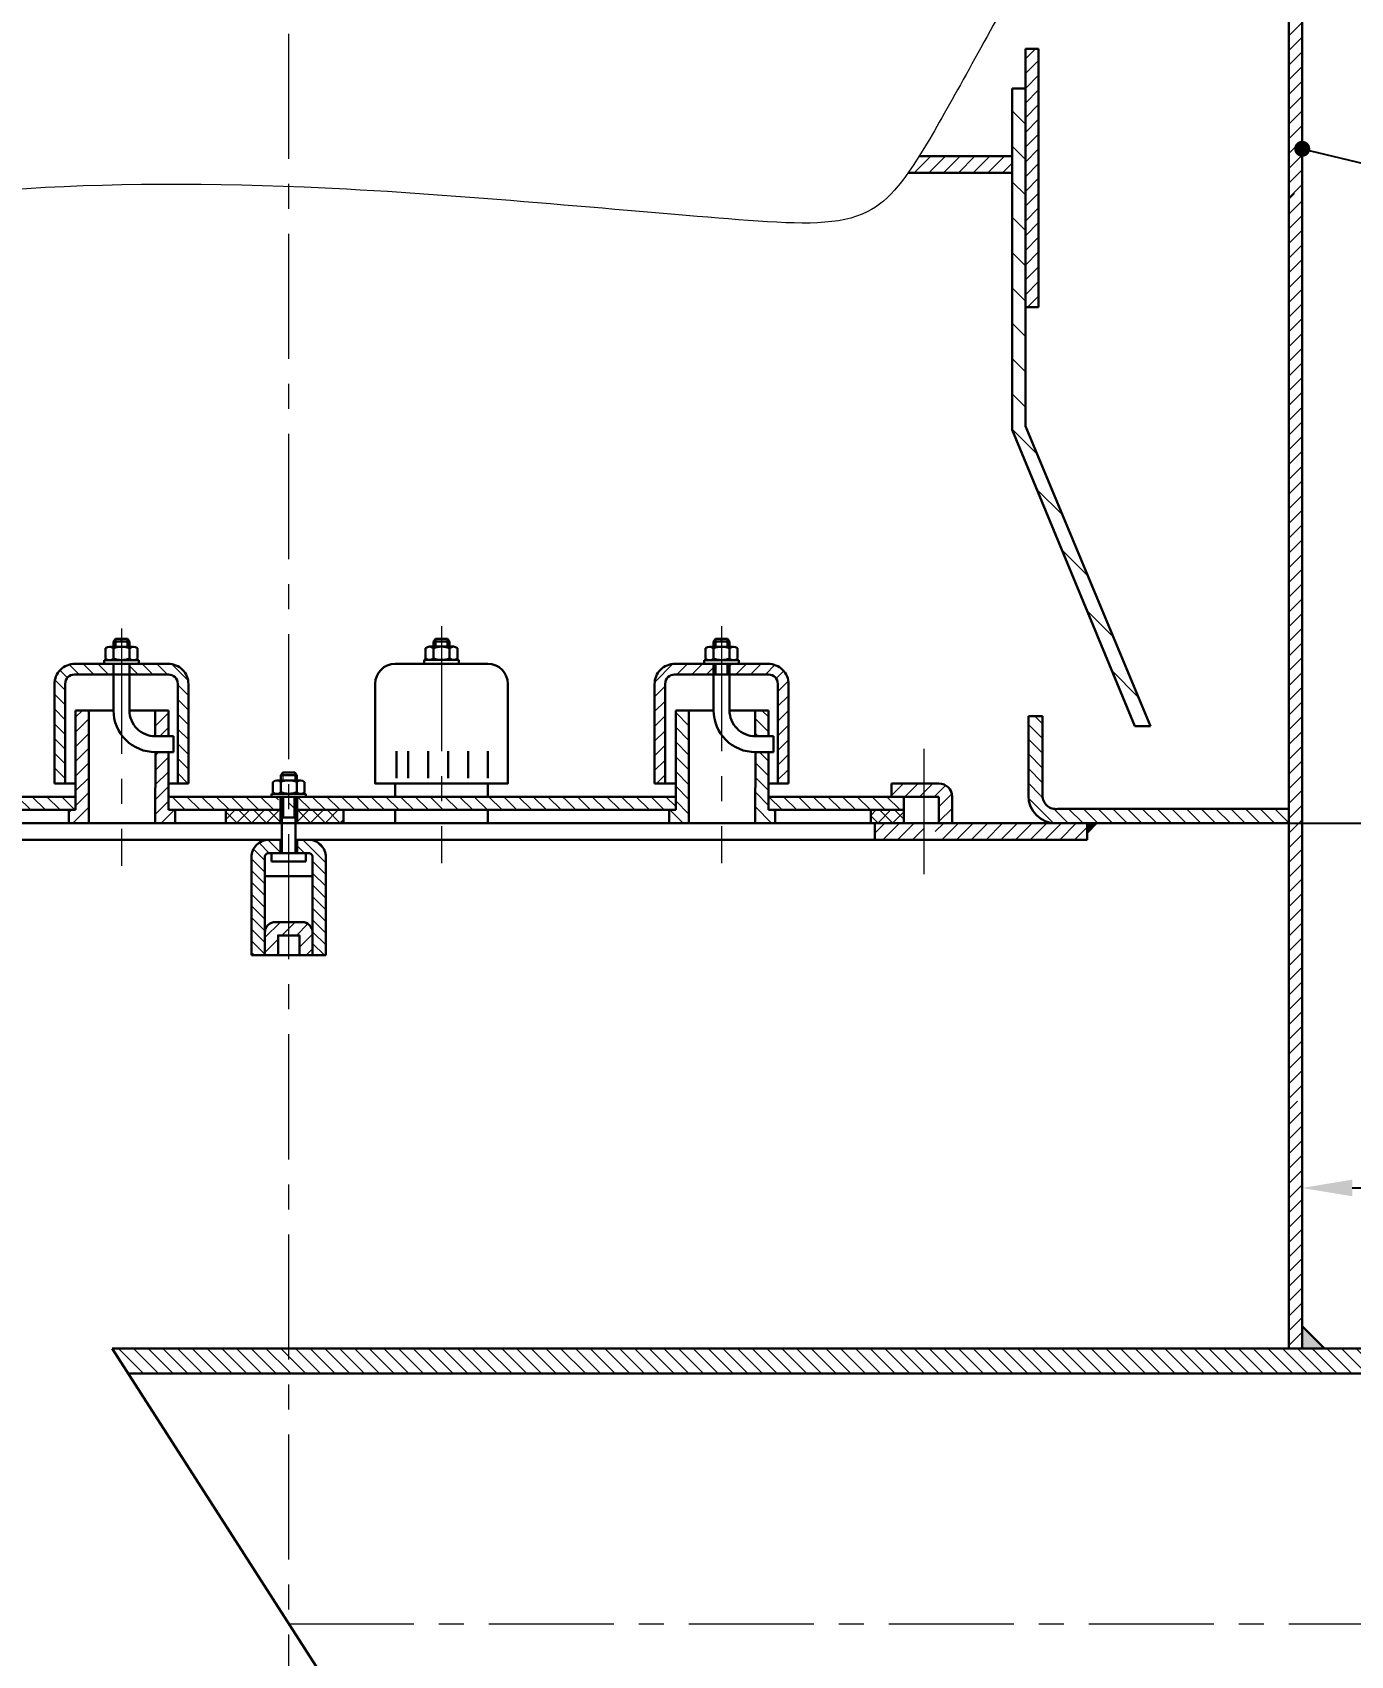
# Model space of a CAD drawing. Extents: x -45808 to 5458, y -9631 to 5897.
# Drawn here: x -44418 to -43759, y -7106 to -6295 of the extents above; entities that cross this region are included whole.
import ezdxf

# ---------------------------------------------------------------- set-up
doc = ezdxf.new("R2010")
doc.units = 0
doc.header["$LTSCALE"] = 50
doc.header["$MEASUREMENT"] = 0
doc.linetypes.add('CENTER', pattern=[2, 1.25, -0.25, 0.25, -0.25])
doc.layers.get('DEFPOINTS').update_dxf_attribs({"linetype": 'CONTINUOUS'})
for name, color, linetype, lineweight in [('Dam', 2, 'CONTINUOUS', 30), ('kthuoc', 3, 'CONTINUOUS', 13), ('Net manh', 3, 'CONTINUOUS', 13), ('Tam dut', 1, 'CENTER', 13)]:
    doc.layers.add(name, color=color, linetype=linetype, lineweight=lineweight)
doc.styles.add('chu2.5', font='txt.shx', dxfattribs={"oblique": 10, "height": 25})
doc.dimstyles.new('kichthuoc2.5', dxfattribs={"dimtxt": 25, "dimasz": 25, "dimexe": 4, "dimexo": 0, "dimgap": 5, "dimtad": 1, "dimtoh": 1, "dimdec": 0, "dimzin": 0, "dimdsep": 46, "dimtxsty": 'chu2.5', "dimcen": 5, "dimclrd": 256, "dimclre": 256, "dimclrt": 256, "dimadec": 0, "dimazin": 0, "dimtfac": 1, "dimtdec": 0, "dimtmove": 0, "dimatfit": 0, "dimfxl": 1, "dimtolj": 1, "dimtzin": 0, "dimarcsym": 0})
pattern_1 = [(45, (-48452.1905, -9041.5555), (-3.682848, 3.682848), [])]
pattern_2 = [(45, (-39927.7703, -9041.5555), (-3.682848, 3.682848), [])]
pattern_3 = [(135, (-17356.7833, -10400.3163), (-3.6828478, -3.6828478), [])]
pattern_4 = [(45, (-17245.7, -10400.3163), (-3.6828478, 3.6828478), [])]
pattern_5 = [(135, (-39927.7703, -13111.2334), (-3.6828478, -3.6828478), [])]
pattern_6 = [(45, (-393.232, 0), (-3.6828478, 3.6828478), [])]
pattern_7 = [(135, (-393.232, 0), (-3.6828478, -3.6828478), [])]

# ---------------------------------------------------------------- blocks, each defined once
blk = doc.blocks.new('*D6')
at = {"layer": 'DEFPOINTS', "color": 0}
for p in [(-43649.44, -6872.16), (-43782.93, -6891.78), (-43649.44, -6996.47)]:
    blk.add_point(p, dxfattribs=at)
at = {"layer": 'kthuoc', "lineweight": -2}
for p, q in [((-43782.93, -6891.78), (-43782.93, -6868.16)), ((-43649.44, -6996.47), (-43649.44, -6868.16)), ((-43757.93, -6872.16), (-43674.44, -6872.16))]:
    blk.add_line(p, q, dxfattribs=at)
at = {"layer": 'kthuoc'}
for points in [[(-43757.93, -6868), (-43757.93, -6876.33), (-43782.93, -6872.16)], [(-43674.44, -6868), (-43674.44, -6876.33), (-43649.44, -6872.16)]]:
    blk.add_solid(points, dxfattribs=at)
at = {"layer": 'kthuoc', "insert": (-43716.18, -6854.66), "char_height": 25, "attachment_point": 5, "style": 'chu2.5'}
blk.add_mtext('\\A1;120', dxfattribs=at)
blk = doc.blocks.new('*D52')
at = {"layer": 'DEFPOINTS', "color": 0}
for p in [(-43804.14, -6689.89), (-43487.91, -7089.89), (-43427.37, -7089.89)]:
    blk.add_point(p, dxfattribs=at)
at = {"layer": 'Net manh', "lineweight": -2}
for p, q in [((-43804.14, -6689.89), (-43423.37, -6689.89)), ((-43427.37, -6714.89), (-43427.37, -7064.89)), ((-43487.91, -7089.89), (-43423.37, -7089.89))]:
    blk.add_line(p, q, dxfattribs=at)
at = {"layer": 'Net manh'}
for points in [[(-43431.54, -6714.89), (-43423.21, -6714.89), (-43427.37, -6689.89)], [(-43431.54, -7064.89), (-43423.21, -7064.89), (-43427.37, -7089.89)]]:
    blk.add_solid(points, dxfattribs=at)
at = {"layer": 'Net manh', "insert": (-43444.87, -6889.89), "char_height": 25, "attachment_point": 5, "rotation": 90, "style": 'chu2.5'}
blk.add_mtext('\\A1;400', dxfattribs=at)

msp = doc.modelspace()

# ---------------------------------------------------------------- hatches: boundary and pattern name
at = {"layer": 'Dam'}
h = msp.add_hatch(dxfattribs=at)
h.set_pattern_fill('ANSI31', color=2, scale=0.00066335, style=0)
h.set_pattern_definition([(45, (-44365.28781267, -11054.13029434), (-5.86324030835e-05, 5.86324030835e-05), [])])
h.paths.add_polyline_path([(-43885.75, -6689.89), (-43890.49, -6689.89), (-43890.49, -6694.63)])
at = {"layer": 'Net manh'}
h = msp.add_hatch(dxfattribs=at)
h.set_pattern_fill('ANSI31', color=256, scale=41.666667, style=0)
h.set_pattern_definition(pattern_2)
edge = h.paths.add_edge_path()
edge.add_spline(control_points=[(-43782.93, -6243.73), (-43785.18, -6241.42), (-43787.4, -6239.17), (-43789.59, -6237)], knot_values=[0, 0, 0, 0, 9.812928, 9.812928, 9.812928, 9.812928], degree=3, periodic=0)
edge.add_line((-43789.59, -6237), (-43789.59, -6377.65))
edge.add_line((-43789.59, -6377.65), (-43782.93, -6377.65))
edge.add_line((-43782.93, -6377.65), (-43782.93, -6243.73))
h = msp.add_hatch(dxfattribs=at)
h.set_pattern_fill('ANSI31', color=256, scale=41.666667, style=0)
h.set_pattern_definition(pattern_1)
h.paths.add_polyline_path([(-43921.34, -6316.16), (-43921.34, -6302.89), (-43914.71, -6302.89), (-43914.71, -6322.79), (-43914.71, -6432.05), (-43921.34, -6432.05)])
h = msp.add_hatch(dxfattribs=at)
h.set_pattern_fill('ANSI31', color=256, scale=100, angle=90, style=0)
h.set_pattern_definition([(135, (-393.232, 0), (-8.8388348, -8.8388348), [])])
h.paths.add_polyline_path([(-43921.34, -6491.52), (-43921.34, -6322.79), (-43927.98, -6322.79), (-43927.98, -6493.28), (-43871.48, -6629.46), (-43863.79, -6629.46)])
h = msp.add_hatch(dxfattribs=at)
h.set_pattern_fill('ANSI31', color=256, scale=41.666667, style=0)
h.set_pattern_definition(pattern_6)
edge = h.paths.add_edge_path()
edge.add_line((-43927.98, -6356.55), (-43974.47, -6356.55))
edge.add_spline(control_points=[(-43974.47, -6356.55), (-43976.37, -6359.57), (-43978.18, -6362.33), (-43979.94, -6364.84)], knot_values=[445.441179, 445.441179, 445.441179, 445.441179, 469.782032, 469.782032, 469.782032, 469.782032], degree=3, periodic=0)
edge.add_line((-43979.94, -6364.84), (-43927.98, -6364.84))
edge.add_line((-43927.98, -6364.84), (-43927.98, -6356.55))
h = msp.add_hatch(dxfattribs=at)
h.set_pattern_fill('ANSI31', color=256, scale=41.666667, style=0)
h.set_pattern_definition([(45, (-17321.789, -7848.3844), (-3.6828478, 3.6828478), [])])
edge = h.paths.add_edge_path()
edge.add_spline(control_points=[(-43782.93, -6379.2), (-43785.18, -6376.89), (-43787.4, -6374.64), (-43789.59, -6372.47)], knot_values=[0, 0, 0, 0, 9.812928, 9.812928, 9.812928, 9.812928], degree=3, periodic=0)
edge.add_line((-43789.59, -6372.47), (-43789.59, -6774.96))
edge.add_line((-43789.59, -6774.96), (-43789.59, -6774.96))
edge.add_line((-43789.59, -6774.96), (-43789.59, -6779.12))
edge.add_line((-43789.59, -6779.12), (-43789.59, -6779.12))
edge.add_line((-43789.59, -6779.12), (-43789.59, -6828))
edge.add_line((-43789.59, -6828), (-43782.93, -6828))
edge.add_line((-43782.93, -6828), (-43782.93, -6379.2))
h = msp.add_hatch(dxfattribs=at)
h.set_pattern_fill('ANSI31', color=256, scale=41.666667, angle=90, style=0)
h.set_pattern_definition([(135, (-17245.7, -10400.3163), (-3.6828478, -3.6828478), [])])
h.paths.add_polyline_path([(-44401.36, -6620.23, -0.414214), (-44396.72, -6615.59), (-44383.45, -6615.59), (-44377.2, -6615.59), (-44377.2, -6610.28), (-44383.45, -6610.28), (-44396.72, -6610.28, 0.414214), (-44406.67, -6620.23), (-44406.67, -6669.98), (-44401.61, -6669.98)])
h.paths.add_polyline_path([(-44339.77, -6620.23, 0.414214), (-44349.72, -6610.28), (-44362.98, -6610.28), (-44369.24, -6610.28), (-44369.24, -6615.59), (-44362.98, -6615.59), (-44349.72, -6615.59, -0.414214), (-44345.07, -6620.23), (-44345.07, -6669.98), (-44339.77, -6669.98)])
h = msp.add_hatch(dxfattribs=at)
h.set_pattern_fill('ANSI31', color=256, scale=41.666667, style=0)
h.set_pattern_definition([(45, (-17356.7833, -10400.3163), (-3.6828478, 3.6828478), [])])
h.paths.add_polyline_path([(-44101.36, -6620.23, -0.414214), (-44096.72, -6615.59), (-44083.45, -6615.59), (-44077.2, -6615.59), (-44077.2, -6610.28), (-44083.45, -6610.28), (-44096.72, -6610.28, 0.414214), (-44106.67, -6620.23), (-44106.67, -6669.98), (-44101.61, -6669.98)])
h.paths.add_polyline_path([(-44039.77, -6620.23, 0.414214), (-44049.72, -6610.28), (-44062.98, -6610.28), (-44069.24, -6610.28), (-44069.24, -6615.59), (-44062.98, -6615.59), (-44049.72, -6615.59, -0.414214), (-44045.07, -6620.23), (-44045.07, -6669.98), (-44039.77, -6669.98)])
h = msp.add_hatch(dxfattribs=at)
h.set_pattern_fill('ANSI31', color=256, scale=41.666667, style=0)
h.set_pattern_definition(pattern_4)
h.paths.add_polyline_path([(-44389.52, -6633.5), (-44396.15, -6633.5), (-44396.15, -6683.25), (-44397.96, -6683.25), (-44399.47, -6683.25), (-44399.47, -6689.89), (-44389.52, -6689.89)])
h = msp.add_hatch(dxfattribs=at)
h.set_pattern_fill('ANSI31', color=256, scale=41.666667, style=0)
h.set_pattern_definition(pattern_4)
h.paths.add_polyline_path([(-44349.72, -6633.5), (-44356.35, -6633.5), (-44356.35, -6646.39), (-44349.72, -6646.39)])
h = msp.add_hatch(dxfattribs=at)
h.set_pattern_fill('ANSI31', color=256, scale=41.666667, angle=90, style=0)
h.set_pattern_definition(pattern_3)
h.paths.add_polyline_path([(-44089.52, -6633.5), (-44096.15, -6633.5), (-44096.15, -6683.25), (-44097.96, -6683.25), (-44099.47, -6683.25), (-44099.47, -6689.89), (-44089.52, -6689.89)])
h = msp.add_hatch(dxfattribs=at)
h.set_pattern_fill('ANSI31', color=256, scale=41.666667, angle=90, style=0)
h.set_pattern_definition(pattern_3)
h.paths.add_polyline_path([(-44049.72, -6633.5), (-44056.35, -6633.5), (-44056.35, -6646.39), (-44049.72, -6646.39)])
h = msp.add_hatch(dxfattribs=at)
h.set_pattern_fill('ANSI31', color=256, scale=41.666667, angle=90, style=0)
h.set_pattern_definition([(135, (-39927.7703, -9041.5555), (-3.682848, -3.682848), [])])
h.paths.add_polyline_path([(-43912.74, -6636.33), (-43919.83, -6636.33), (-43919.83, -6676.04), (-43912.74, -6676.04)])
h.paths.add_polyline_path([(-43789.59, -6682.71), (-43905.08, -6682.71), (-43905.08, -6689.89), (-43789.59, -6689.89)])
h.paths.add_polyline_path([(-43905.08, -6682.71, -0.460698), (-43912.74, -6676.16), (-43919.83, -6676.16, 0.414214), (-43906.11, -6689.89), (-43905.08, -6689.89)])
h = msp.add_hatch(dxfattribs=at)
h.set_pattern_fill('ANSI31', color=256, scale=41.666667, style=0)
h.set_pattern_definition(pattern_4)
h.paths.add_polyline_path([(-44349.72, -6654.35), (-44356.25, -6654.35), (-44356.35, -6689.86), (-44346.4, -6689.89), (-44346.4, -6683.25), (-44349.72, -6683.25)])
h = msp.add_hatch(dxfattribs=at)
h.set_pattern_fill('ANSI31', color=256, scale=41.666667, angle=90, style=0)
h.set_pattern_definition(pattern_3)
h.paths.add_polyline_path([(-44049.72, -6654.35), (-44056.25, -6654.35), (-44056.35, -6689.86), (-44046.4, -6689.89), (-44046.4, -6683.25), (-44049.72, -6683.25)])
h = msp.add_hatch(dxfattribs=at)
h.set_pattern_fill('ANSI31', color=256, scale=41.666667, style=0)
h.set_pattern_definition([(45, (-17321.789, -10400.3163), (-3.6828478, 3.6828478), [])])
h.paths.add_polyline_path([(-43964.59, -6669.98), (-43988.29, -6669.98), (-43988.29, -6676.62), (-43964.59, -6676.62), (-43964.59, -6689.89), (-43957.96, -6689.89), (-43957.96, -6676.62, 0.414214)])
h = msp.add_hatch(dxfattribs=at)
h.set_pattern_fill('ANSI31', color=256, scale=41.666667, angle=90, style=0)
h.set_pattern_definition(pattern_5)
h.paths.add_polyline_path([(-44589.11, -6676.62), (-44605.34, -6676.62), (-44605.34, -6683.25), (-44513.22, -6683.25), (-44513.22, -6676.62)])
h.paths.add_polyline_path([(-44396.15, -6683.25), (-44396.15, -6676.62), (-44513.22, -6676.62), (-44513.22, -6683.25)])
h = msp.add_hatch(dxfattribs=at)
h.set_pattern_fill('ANSI31', color=256, scale=41.666667, angle=90, style=0)
h.set_pattern_definition([(135, (-39924.146, -13111.2334), (-3.6828478, -3.6828478), [])])
h.paths.add_polyline_path([(-44294.7, -6683.25), (-44294.7, -6676.62), (-44349.69, -6676.62), (-44349.69, -6683.25), (-44346.4, -6683.25)])
h = msp.add_hatch(dxfattribs=at)
h.set_pattern_fill('ANSI37', color=256, scale=41.666667, style=0)
h.set_pattern_definition([(45, (-19714.0875, -10438.9043), (-3.6828478, 3.6828478), []), (135, (-19714.0875, -10438.9043), (-3.6828478, -3.6828478), [])])
h.paths.add_polyline_path([(-44262.2, -6689.89), (-44262.2, -6683.25), (-44285.95, -6683.25), (-44285.95, -6689.89)])
h.paths.add_polyline_path([(-44294.29, -6689.89), (-44294.29, -6683.25), (-44294.7, -6683.25), (-44321.07, -6683.25), (-44321.07, -6689.89)])
h = msp.add_hatch(dxfattribs=at)
h.set_pattern_fill('ANSI31', color=256, scale=41.666667, angle=90, style=0)
h.set_pattern_definition(pattern_5)
h.paths.add_polyline_path([(-44213.22, -6683.25), (-44213.22, -6676.62), (-44262.51, -6676.62), (-44262.51, -6676.62), (-44289.58, -6676.62), (-44289.58, -6683.25), (-44262.53, -6683.25)])
h.paths.add_polyline_path([(-44213.22, -6676.62), (-44213.22, -6683.25), (-44150.52, -6683.25, -0.012148), (-44150.85, -6676.62)])
h = msp.add_hatch(dxfattribs=at)
h.set_pattern_fill('ANSI31', color=256, scale=41.666667, angle=90, style=0)
h.set_pattern_definition(pattern_5)
h.paths.add_polyline_path([(-44096.15, -6683.25), (-44096.15, -6676.62), (-44150.85, -6676.62, 0.012148), (-44150.52, -6683.25)])
h.paths.add_polyline_path([(-43998.62, -6683.25), (-43982.14, -6683.25), (-43982.14, -6676.62), (-43992.12, -6676.62), (-43998.62, -6676.62), (-44049.72, -6676.62), (-44049.72, -6683.25), (-44046.4, -6683.25)])
h = msp.add_hatch(dxfattribs=at)
h.set_pattern_fill('ANSI37', color=256, scale=41.666667, style=0)
h.set_pattern_definition([(45, (-19717.7116, -10438.9043), (-3.6828478, 3.6828478), []), (135, (-19717.7116, -10438.9043), (-3.6828478, -3.6828478), [])])
h.paths.add_polyline_path([(-43982.14, -6683.25), (-43998.62, -6683.25), (-43998.62, -6689.89), (-43982.14, -6689.89)])
h = msp.add_hatch(dxfattribs=at)
h.set_pattern_fill('ANSI31', color=256, scale=41.666667, style=0)
h.set_pattern_definition(pattern_2)
h.paths.add_polyline_path([(-43996.54, -6689.89), (-43996.54, -6698.18), (-43972.14, -6698.18), (-43972.14, -6689.89), (-43974.71, -6689.89)])
h = msp.add_hatch(dxfattribs=at)
h.set_pattern_fill('ANSI31', color=256, scale=41.666667, style=0)
h.set_pattern_definition([(45, (-39927.7703, -9041.5555), (-3.682848, 3.682848), [])])
h.paths.add_polyline_path([(-43890.49, -6689.89), (-43899.91, -6689.89), (-43908.12, -6689.89), (-43966.36, -6689.89), (-43966.36, -6698.18), (-43890.49, -6698.18)])
h = msp.add_hatch(dxfattribs=at)
h.set_pattern_fill('ANSI31', color=256, scale=33.167496, angle=90, style=0)
h.set_pattern_definition([(135, (-45757.6016, -11537.804), (-2.93162, -2.93162), [])])
h.paths.add_polyline_path([(-44299.54, -6704.81), (-44294.29, -6704.81), (-44294.29, -6698.18), (-44299.54, -6698.18, 0.414214), (-44308.17, -6706.8), (-44308.17, -6755.89), (-44301.53, -6755.89), (-44301.53, -6706.8, -0.414214)])
h.paths.add_polyline_path([(-44277.65, -6755.89), (-44271.02, -6755.89), (-44271.02, -6706.8, 0.414214), (-44279.64, -6698.18), (-44284.9, -6698.18), (-44284.9, -6704.81), (-44279.64, -6704.81, -0.414214), (-44277.65, -6706.8)])
h = msp.add_hatch(dxfattribs=at)
h.set_pattern_fill('ANSI31', color=256, scale=41.666667, style=0)
h.set_pattern_definition(pattern_1)
h.paths.add_polyline_path([(-44294.9, -6745.94), (-44289.59, -6745.94), (-44289.59, -6739.3), (-44290.92, -6739.3), (-44296.23, -6739.3, 0.414214), (-44301.53, -6744.61), (-44301.53, -6752.57), (-44301.53, -6755.89), (-44294.9, -6755.89)])
h.paths.add_polyline_path([(-44284.29, -6745.94), (-44284.29, -6755.89), (-44277.65, -6755.89), (-44277.65, -6744.61, 0.414214), (-44282.96, -6739.3), (-44288.27, -6739.3), (-44289.59, -6739.3), (-44289.59, -6745.94)])
h = msp.add_hatch(dxfattribs=at)
h.set_pattern_fill('ANSI31', color=256, scale=41.666667, style=0)
h.set_pattern_definition(pattern_6)
h.paths.add_polyline_path([(-43782.93, -6828.74), (-43789.59, -6828.74), (-43789.59, -6952.39), (-43782.93, -6952.39)])
h = msp.add_hatch(dxfattribs=at)
h.set_pattern_fill('ANSI31', color=256, scale=41.666667, angle=90, style=0)
h.set_pattern_definition(pattern_7)
h.paths.add_polyline_path([(-44377.93, -6952.39), (-44369.9, -6964.89), (-44289.59, -6964.89), (-44289.59, -6952.39)])
h = msp.add_hatch(dxfattribs=at)
h.set_pattern_fill('ANSI31', color=256, scale=41.666667, angle=90, style=0)
h.set_pattern_definition(pattern_7)
h.paths.add_polyline_path([(-43767.89, -6964.89), (-43657.77, -6964.89), (-43657.78, -6952.39), (-43767.89, -6952.39), (-44289.59, -6952.39), (-44289.59, -6964.89)])

# ---------------------------------------------------------------- linework, layer by layer
at = {"layer": 'Dam', "color": 2}
for p, q in [((-43782.93, -5586.4), (-43782.93, -6952.39)), ((-43789.59, -6237), (-43789.59, -6952.39)), ((-43921.34, -6302.89), (-43914.71, -6302.89)), ((-43921.34, -6302.89), (-43921.34, -6322.79)), ((-43921.34, -6316.16), (-43921.34, -6302.89)), ((-43914.71, -6302.89), (-43914.71, -6322.79)), ((-43921.34, -6491.11), (-43921.34, -6316.16)), ((-43927.98, -6322.79), (-43921.34, -6322.79)), ((-43927.98, -6492.86), (-43927.98, -6322.79)), ((-43914.71, -6322.79), (-43914.71, -6432.05)), ((-43927.98, -6356.55), (-43974.47, -6356.55)), ((-43979.94, -6364.84), (-43927.98, -6364.84)), ((-43914.71, -6432.05), (-43921.34, -6432.05)), ((-43927.98, -6486.98), (-43927.98, -6493.28)), ((-43927.98, -6492.86), (-43927.98, -6493.28)), ((-43927.98, -6493.28), (-43866.55, -6641.33)), ((-43921.34, -6491.11), (-43921.34, -6491.52)), ((-43921.34, -6491.52), (-43858.84, -6641.33)), ((-43919.83, -6676.16), (-43919.83, -6636.33)), ((-43919.42, -6636.33), (-43919.83, -6636.33)), ((-43919.42, -6636.33), (-43913.16, -6636.33)), ((-43913.16, -6636.33), (-43912.74, -6636.33)), ((-43912.74, -6676.04), (-43912.74, -6636.33)), ((-43912.74, -6641.63), (-43912.74, -6641.21)), ((-43858.84, -6641.33), (-43866.54, -6641.33)), ((-43905.08, -6682.71), (-43790.01, -6682.71)), ((-44659.51, -6689.89), (-44293.76, -6689.89)), ((-43974.71, -6689.89), (-43906.11, -6689.89)), ((-43906.11, -6689.89), (-43789.59, -6689.89)), ((-43896.49, -6689.89), (-43904.7, -6689.89)), ((-43885.75, -6689.89), (-43890.49, -6694.63)), ((-43890.49, -6698.18), (-43890.49, -6689.89)), ((-43885.75, -6689.89), (-43890.49, -6694.63)), ((-43887.07, -6689.89), (-43882.1, -6689.89)), ((-44293.05, -6698.18), (-44659.51, -6698.18)), ((-44285.95, -6698.18), (-43890.49, -6698.18)), ((-43767.89, -6952.39), (-44377.93, -6952.39)), ((-44377.93, -6952.39), (-44201.25, -7227.39)), ((-43767.89, -6952.39), (-43649.44, -6952.39)), ((-43767.89, -6964.89), (-44369.9, -6964.89)), ((-43767.89, -6964.89), (-43657.77, -6964.89))]:
    msp.add_line(p, q, dxfattribs=at)
at = {"layer": 'Dam'}
for p, q in [((-44379.19, -6601.73), (-44373.22, -6601.73)), ((-44379.19, -6601.73), (-44373.22, -6601.73)), ((-44379.19, -6601.73), (-44373.22, -6601.73)), ((-44379.19, -6601.73), (-44373.22, -6601.73)), ((-44376.2, -6597.75), (-44377.2, -6599.08)), ((-44376.2, -6597.75), (-44377.2, -6599.08)), ((-44376.2, -6597.75), (-44377.2, -6599.08)), ((-44376.2, -6597.75), (-44377.2, -6599.08)), ((-44377.2, -6599.08), (-44373.22, -6599.08)), ((-44377.2, -6601.73), (-44377.2, -6599.08)), ((-44377.2, -6599.08), (-44377.2, -6601.73)), ((-44377.2, -6599.08), (-44373.22, -6599.08)), ((-44377.2, -6599.08), (-44373.22, -6599.08)), ((-44377.2, -6601.73), (-44377.2, -6599.08)), ((-44377.2, -6599.08), (-44377.2, -6601.73)), ((-44377.2, -6599.08), (-44377.2, -6601.73)), ((-44377.2, -6601.73), (-44377.2, -6599.08)), ((-44377.2, -6599.08), (-44377.2, -6601.73)), ((-44377.2, -6601.73), (-44377.2, -6599.08)), ((-44377.2, -6599.08), (-44373.22, -6599.08)), ((-44376.2, -6597.75), (-44376.2, -6601.73)), ((-44373.22, -6597.75), (-44376.2, -6597.75)), ((-44373.22, -6597.75), (-44376.2, -6597.75)), ((-44373.22, -6597.75), (-44376.2, -6597.75)), ((-44376.2, -6597.75), (-44376.2, -6601.73)), ((-44376.2, -6597.75), (-44376.2, -6601.73)), ((-44376.2, -6597.75), (-44376.2, -6601.73)), ((-44373.22, -6597.75), (-44376.2, -6597.75)), ((-44373.22, -6597.75), (-44370.23, -6597.75)), ((-44373.22, -6597.75), (-44370.23, -6597.75)), ((-44373.22, -6597.75), (-44370.23, -6597.75)), ((-44373.22, -6597.75), (-44370.23, -6597.75)), ((-44373.22, -6599.08), (-44373.22, -6597.75)), ((-44373.22, -6599.08), (-44373.22, -6597.75)), ((-44373.22, -6599.08), (-44373.22, -6597.75)), ((-44373.22, -6599.08), (-44373.22, -6597.75)), ((-44369.24, -6599.08), (-44373.22, -6599.08)), ((-44369.24, -6599.08), (-44373.22, -6599.08)), ((-44369.24, -6599.08), (-44373.22, -6599.08)), ((-44369.24, -6599.08), (-44373.22, -6599.08)), ((-44367.25, -6601.73), (-44373.22, -6601.73)), ((-44367.25, -6601.73), (-44373.22, -6601.73)), ((-44367.25, -6601.73), (-44373.22, -6601.73)), ((-44367.25, -6601.73), (-44373.22, -6601.73)), ((-44370.23, -6597.75), (-44370.23, -6601.73)), ((-44370.23, -6597.75), (-44369.24, -6599.08)), ((-44370.23, -6597.75), (-44370.23, -6601.73)), ((-44370.23, -6597.75), (-44369.24, -6599.08)), ((-44370.23, -6597.75), (-44369.24, -6599.08)), ((-44370.23, -6597.75), (-44370.23, -6601.73)), ((-44370.23, -6597.75), (-44369.24, -6599.08)), ((-44370.23, -6597.75), (-44370.23, -6601.73)), ((-44369.24, -6599.08), (-44369.24, -6601.73)), ((-44369.24, -6599.08), (-44369.24, -6601.73)), ((-44369.24, -6599.08), (-44369.24, -6601.73)), ((-44369.24, -6599.08), (-44369.24, -6601.73)), ((-44207.25, -6601.66), (-44219.19, -6601.66)), ((-44216.2, -6597.68), (-44217.2, -6599.01)), ((-44217.2, -6601.66), (-44217.2, -6599.01)), ((-44217.2, -6599.01), (-44213.22, -6599.01)), ((-44216.2, -6597.68), (-44216.2, -6601.66)), ((-44213.22, -6597.68), (-44216.2, -6597.68)), ((-44213.22, -6597.68), (-44210.23, -6597.68)), ((-44209.24, -6599.01), (-44213.22, -6599.01)), ((-44210.23, -6597.68), (-44209.24, -6599.01)), ((-44210.23, -6597.68), (-44210.23, -6601.66)), ((-44209.24, -6599.01), (-44209.24, -6601.66)), ((-44079.19, -6601.73), (-44073.22, -6601.73)), ((-44076.2, -6597.75), (-44077.2, -6599.08)), ((-44077.2, -6599.08), (-44077.2, -6601.73)), ((-44077.2, -6601.73), (-44077.2, -6599.08)), ((-44077.2, -6599.08), (-44073.22, -6599.08)), ((-44076.2, -6597.75), (-44076.2, -6601.73)), ((-44073.22, -6597.75), (-44076.2, -6597.75)), ((-44073.22, -6597.75), (-44070.23, -6597.75)), ((-44073.22, -6599.08), (-44073.22, -6597.75)), ((-44069.24, -6599.08), (-44073.22, -6599.08)), ((-44067.25, -6601.73), (-44073.22, -6601.73)), ((-44070.23, -6597.75), (-44069.24, -6599.08)), ((-44070.23, -6597.75), (-44070.23, -6601.73)), ((-44069.24, -6599.08), (-44069.24, -6601.73)), ((-44364.59, -6608.37), (-44381.84, -6608.37)), ((-44364.59, -6608.37), (-44381.84, -6608.37)), ((-44364.59, -6608.37), (-44381.84, -6608.37)), ((-44381.84, -6608.37), (-44381.84, -6610.36)), ((-44381.84, -6608.37), (-44381.84, -6610.28)), ((-44381.84, -6608.37), (-44381.84, -6610.36)), ((-44381.84, -6608.37), (-44381.84, -6610.36)), ((-44381.18, -6602.47), (-44381.18, -6607.62)), ((-44381.18, -6607.62), (-44381.18, -6602.47)), ((-44381.18, -6602.47), (-44381.18, -6607.62)), ((-44381.18, -6607.62), (-44381.18, -6602.47)), ((-44381.18, -6607.62), (-44381.18, -6602.47)), ((-44381.18, -6602.47), (-44381.18, -6607.62)), ((-44381.18, -6607.62), (-44381.18, -6602.47)), ((-44381.18, -6602.47), (-44381.18, -6607.62)), ((-44377.2, -6602.41), (-44377.2, -6607.68)), ((-44377.2, -6602.41), (-44377.2, -6607.68)), ((-44377.2, -6602.41), (-44377.2, -6607.68)), ((-44377.2, -6602.41), (-44377.2, -6607.68)), ((-44369.24, -6602.41), (-44369.24, -6607.68)), ((-44369.24, -6602.41), (-44369.24, -6607.68)), ((-44369.24, -6602.41), (-44369.24, -6607.68)), ((-44369.24, -6602.41), (-44369.24, -6607.68)), ((-44365.26, -6607.62), (-44365.26, -6602.47)), ((-44365.26, -6607.62), (-44365.26, -6602.47)), ((-44365.26, -6607.62), (-44365.26, -6602.47)), ((-44365.26, -6607.62), (-44365.26, -6602.47)), ((-44364.59, -6610.36), (-44364.59, -6608.37)), ((-44364.59, -6610.28), (-44364.59, -6608.37)), ((-44364.59, -6610.36), (-44364.59, -6608.37)), ((-44221.84, -6608.29), (-44221.84, -6610.28)), ((-44204.59, -6608.29), (-44221.84, -6608.29)), ((-44221.18, -6602.4), (-44221.18, -6607.55)), ((-44217.2, -6602.34), (-44217.2, -6607.61)), ((-44209.24, -6602.34), (-44209.24, -6607.61)), ((-44205.26, -6607.55), (-44205.26, -6602.4)), ((-44204.59, -6610.28), (-44204.59, -6608.29)), ((-44064.59, -6608.37), (-44081.84, -6608.37)), ((-44081.84, -6608.37), (-44081.84, -6610.28)), ((-44081.18, -6607.62), (-44081.18, -6602.47)), ((-44081.18, -6602.47), (-44081.18, -6607.62)), ((-44077.2, -6602.41), (-44077.2, -6607.68)), ((-44069.24, -6602.41), (-44069.24, -6607.68)), ((-44065.26, -6607.62), (-44065.26, -6602.47)), ((-44064.59, -6610.28), (-44064.59, -6608.37)), ((-44383.45, -6610.28), (-44377.2, -6610.28)), ((-44376.2, -6615.59), (-44383.45, -6615.59)), ((-44382.88, -6610.28), (-44372.93, -6610.28)), ((-44382.88, -6610.28), (-44372.93, -6610.28)), ((-44377.2, -6610.28), (-44377.2, -6611.68)), ((-44376.2, -6610.28), (-44377.2, -6610.28)), ((-44377.2, -6615.59), (-44377.2, -6610.28)), ((-44377.2, -6610.28), (-44377.2, -6611.68)), ((-44377.2, -6610.28), (-44377.2, -6611.68)), ((-44377.2, -6611.68), (-44377.2, -6615.59)), ((-44377.2, -6611.68), (-44377.2, -6615.59)), ((-44377.2, -6615.59), (-44377.2, -6633.5)), ((-44369.24, -6610.28), (-44376.2, -6610.28)), ((-44362.98, -6615.59), (-44376.2, -6615.59)), ((-44362.98, -6615.59), (-44376.2, -6615.59)), ((-44362.98, -6610.28), (-44372.93, -6610.28)), ((-44362.98, -6610.28), (-44372.93, -6610.28)), ((-44369.24, -6610.28), (-44369.24, -6611.68)), ((-44369.24, -6615.59), (-44369.24, -6610.28)), ((-44362.98, -6610.28), (-44369.24, -6610.28)), ((-44369.24, -6610.28), (-44369.24, -6611.68)), ((-44369.24, -6610.28), (-44369.24, -6611.68)), ((-44369.24, -6611.68), (-44369.24, -6615.59)), ((-44369.24, -6611.68), (-44369.24, -6615.59)), ((-44369.24, -6611.68), (-44369.24, -6615.59)), ((-44369.24, -6615.59), (-44369.24, -6633.5)), ((-44083.45, -6610.28), (-44077.2, -6610.28)), ((-44076.2, -6615.59), (-44083.45, -6615.59)), ((-44077.2, -6615.59), (-44077.2, -6610.28)), ((-44076.2, -6610.28), (-44077.2, -6610.28)), ((-44077.2, -6615.59), (-44077.2, -6633.5)), ((-44069.24, -6610.28), (-44076.2, -6610.28)), ((-44076.2, -6611.68), (-44076.2, -6610.28)), ((-44076.2, -6611.68), (-44076.2, -6615.59)), ((-44062.98, -6615.59), (-44076.2, -6615.59)), ((-44070.23, -6611.68), (-44070.23, -6610.28)), ((-44070.23, -6611.68), (-44070.23, -6615.59)), ((-44062.98, -6610.28), (-44069.24, -6610.28)), ((-44069.24, -6615.59), (-44069.24, -6610.28)), ((-44069.24, -6615.59), (-44069.24, -6633.5)), ((-44406.67, -6620.43), (-44406.67, -6669.98)), ((-44401.36, -6620.23), (-44401.36, -6669.98)), ((-44106.67, -6620.43), (-44106.67, -6669.98)), ((-44101.36, -6620.23), (-44101.36, -6669.98)), ((-44377.2, -6633.5), (-44396.15, -6633.5)), ((-44396.15, -6683.25), (-44396.15, -6633.5)), ((-44396.15, -6633.5), (-44393.83, -6633.5)), ((-44389.52, -6689.89), (-44389.52, -6633.5)), ((-44369.24, -6633.5), (-44356.35, -6633.5)), ((-44356.35, -6633.5), (-44349.72, -6633.5)), ((-44356.35, -6646.1), (-44356.35, -6633.5)), ((-44356.35, -6633.5), (-44356.35, -6646.39)), ((-44349.72, -6646.39), (-44349.72, -6633.5)), ((-44077.2, -6633.5), (-44096.15, -6633.5)), ((-44096.15, -6683.25), (-44096.15, -6633.5)), ((-44096.15, -6633.5), (-44093.83, -6633.5)), ((-44089.52, -6689.89), (-44089.52, -6633.5)), ((-44069.24, -6633.5), (-44056.35, -6633.5)), ((-44056.35, -6633.5), (-44056.35, -6646.39)), ((-44056.35, -6646.1), (-44056.35, -6633.5)), ((-44056.35, -6633.5), (-44049.72, -6633.5)), ((-44049.72, -6646.39), (-44049.72, -6633.5)), ((-44356.35, -6646.39), (-44347.27, -6646.39)), ((-44347.27, -6646.39), (-44347.27, -6654.35)), ((-44056.35, -6646.39), (-44047.27, -6646.39)), ((-44047.27, -6646.39), (-44047.27, -6654.35)), ((-44356.25, -6654.35), (-44356.35, -6689.89)), ((-44356.25, -6654.35), (-44349.72, -6654.35)), ((-44349.72, -6683.25), (-44349.72, -6654.35)), ((-44349.72, -6654.35), (-44347.27, -6654.35)), ((-44235.73, -6667.36), (-44235.73, -6653.83)), ((-44229.82, -6667.36), (-44229.82, -6653.83)), ((-44219.87, -6667.36), (-44219.87, -6653.83)), ((-44209.92, -6667.36), (-44209.92, -6653.83)), ((-44199.97, -6667.36), (-44199.97, -6653.83)), ((-44190.02, -6667.36), (-44190.02, -6653.83)), ((-44056.25, -6654.35), (-44056.35, -6689.89)), ((-44056.25, -6654.35), (-44049.72, -6654.35)), ((-44049.72, -6654.35), (-44047.27, -6654.35)), ((-44049.72, -6683.25), (-44049.72, -6654.35)), ((-44292.58, -6664.58), (-44293.57, -6665.9)), ((-44293.57, -6668.56), (-44293.57, -6665.9)), ((-44293.57, -6665.9), (-44289.59, -6665.9)), ((-44289.59, -6664.58), (-44292.58, -6664.58)), ((-44289.59, -6664.58), (-44286.61, -6664.58)), ((-44285.61, -6665.9), (-44289.59, -6665.9)), ((-44285.61, -6665.9), (-44286.61, -6664.58)), ((-44285.61, -6665.9), (-44285.61, -6668.56)), ((-44401.61, -6669.98), (-44406.67, -6669.98)), ((-44406.1, -6669.98), (-44406.1, -6669.98)), ((-44406.1, -6669.98), (-44404.77, -6669.98)), ((-44404.77, -6669.98), (-44396.15, -6669.98)), ((-44401.61, -6669.98), (-44396.15, -6669.98)), ((-44396.15, -6669.98), (-44396.15, -6683.25)), ((-44396.15, -6669.98), (-44396.15, -6683.25)), ((-44339.77, -6669.98), (-44349.72, -6669.98)), ((-44339.77, -6669.98), (-44349.72, -6669.98)), ((-44339.77, -6669.98), (-44349.72, -6669.98)), ((-44297.55, -6669.3), (-44297.55, -6674.45)), ((-44283.62, -6668.56), (-44295.56, -6668.56)), ((-44293.57, -6669.24), (-44293.57, -6674.45)), ((-44285.61, -6669.24), (-44285.61, -6674.45)), ((-44285.61, -6669.24), (-44285.61, -6669.3)), ((-44281.63, -6669.3), (-44281.63, -6674.45)), ((-44246.39, -6669.98), (-44236.43, -6669.98)), ((-44236.43, -6669.98), (-44236.43, -6676.62)), ((-44190, -6669.98), (-44190, -6676.62)), ((-44101.61, -6669.99), (-44106.67, -6669.99)), ((-44101.61, -6669.99), (-44096.15, -6669.99)), ((-44096.15, -6669.99), (-44096.15, -6683.25)), ((-44045.07, -6669.98), (-44049.72, -6669.98)), ((-44039.77, -6669.98), (-44045.07, -6669.98)), ((-43988.29, -6669.98), (-43988.29, -6676.62)), ((-44605.34, -6683.25), (-44396.15, -6683.25)), ((-44589.11, -6676.62), (-44396.15, -6676.62)), ((-44401.03, -6676.62), (-44396.15, -6676.62)), ((-44396.15, -6683.25), (-44401.03, -6683.25)), ((-44399.47, -6683.25), (-44396.15, -6683.25)), ((-44399.47, -6689.89), (-44399.47, -6683.25)), ((-44396.15, -6676.62), (-44396.15, -6683.25)), ((-44293.05, -6683.25), (-44349.72, -6683.25)), ((-44349.72, -6683.25), (-44346.4, -6683.25)), ((-44349.69, -6676.62), (-44349.69, -6683.25)), ((-44294.17, -6676.62), (-44349.69, -6676.62)), ((-44346.4, -6689.89), (-44346.4, -6683.25)), ((-44321.07, -6683.25), (-44321.07, -6689.89)), ((-44298.22, -6675.19), (-44298.22, -6676.62)), ((-44280.97, -6675.19), (-44298.22, -6675.19)), ((-44294.17, -6676.62), (-44285.42, -6676.62)), ((-44294.17, -6683.25), (-44293.76, -6683.25)), ((-44293.76, -6689.89), (-44293.76, -6676.62)), ((-44293.05, -6676.62), (-44293.05, -6704.81)), ((-44286.14, -6676.62), (-44286.14, -6704.81)), ((-44262.51, -6676.62), (-44285.95, -6676.62)), ((-44262.53, -6683.25), (-44285.95, -6683.25)), ((-44285.42, -6683.25), (-44285.42, -6676.62)), ((-44285.42, -6683.25), (-44285.42, -6689.89)), ((-44281.74, -6676.62), (-44285.05, -6676.62)), ((-44280.97, -6675.19), (-44280.97, -6676.62)), ((-44262.51, -6676.62), (-44096.15, -6676.62)), ((-44262.2, -6683.25), (-44262.51, -6683.25)), ((-44096.15, -6683.25), (-44262.51, -6683.25)), ((-44262.2, -6689.89), (-44262.2, -6683.25)), ((-44262.2, -6689.89), (-44262.2, -6683.25)), ((-44236.43, -6683.25), (-44236.43, -6689.89)), ((-44190, -6683.25), (-44190, -6689.89)), ((-44097.65, -6683.25), (-44099.47, -6683.25)), ((-44099.47, -6689.89), (-44099.47, -6683.25)), ((-44096.15, -6676.62), (-44096.15, -6683.25)), ((-43998.62, -6676.62), (-44049.72, -6676.62)), ((-44046.4, -6683.25), (-44049.72, -6683.25)), ((-44049.72, -6683.25), (-44046.4, -6683.25)), ((-44046.4, -6689.89), (-44046.4, -6683.25)), ((-44046.4, -6683.25), (-43998.62, -6683.25)), ((-43998.62, -6683.25), (-43982.14, -6683.25)), ((-43998.62, -6683.25), (-43998.62, -6689.89)), ((-43964.59, -6676.62), (-43992.12, -6676.62)), ((-43982.14, -6683.25), (-43982.14, -6676.62)), ((-43982.14, -6683.25), (-43982.14, -6689.89)), ((-43964.59, -6683.25), (-43964.59, -6676.62)), ((-44396.15, -6689.89), (-44399.47, -6689.89)), ((-44293.76, -6689.89), (-44285.4, -6689.89)), ((-44293.05, -6686.98), (-44286.14, -6686.98)), ((-44285.95, -6689.89), (-43974.92, -6689.89)), ((-44262.51, -6689.89), (-44262.2, -6689.89)), ((-44096.15, -6689.89), (-44099.47, -6689.89)), ((-44046.4, -6689.89), (-44056.35, -6689.86)), ((-43996.54, -6689.89), (-43996.54, -6698.18)), ((-44294.17, -6698.18), (-44293.76, -6698.18)), ((-44293.76, -6698.18), (-44293.76, -6704.81)), ((-44285.01, -6698.18), (-44285.42, -6698.18)), ((-44285.42, -6698.18), (-44285.42, -6704.81)), ((-44298.22, -6704.81), (-44298.22, -6708.98)), ((-44280.97, -6704.81), (-44298.22, -6704.81)), ((-44298.22, -6704.81), (-44298.22, -6708.56)), ((-44280.97, -6704.81), (-44280.97, -6708.56)), ((-44298.22, -6708.56), (-44298.22, -6708.98)), ((-44298.22, -6708.56), (-44298.22, -6708.98)), ((-44298.22, -6708.98), (-44280.97, -6708.98)), ((-44281.39, -6708.98), (-44280.97, -6708.98)), ((-44280.97, -6708.56), (-44280.97, -6708.98)), ((-44301.51, -6716.33), (-44277.68, -6716.33)), ((-44287.5, -6739.3), (-44286.17, -6739.3)), ((-44301.53, -6755.89), (-44308.17, -6755.89)), ((-44271.02, -6755.89), (-44301.53, -6755.89))]:
    msp.add_line(p, q, dxfattribs=at)
for points in [[(-44396.72, -6610.28), (-44383.45, -6610.28)], [(-44396.72, -6615.59), (-44383.45, -6615.59)], [(-44349.72, -6610.28), (-44362.98, -6610.28)], [(-44349.72, -6615.59), (-44362.98, -6615.59)], [(-44236.43, -6610.28), (-44190, -6610.28)], [(-44096.72, -6610.28), (-44083.45, -6610.28)], [(-44096.72, -6615.59), (-44083.45, -6615.59)], [(-44049.72, -6610.28), (-44062.98, -6610.28)], [(-44049.72, -6615.59), (-44062.98, -6615.59)], [(-44345.07, -6669.98), (-44345.07, -6620.23)], [(-44339.77, -6669.98), (-44339.77, -6620.23)], [(-44180.05, -6620.23), (-44180.05, -6669.98), (-44246.39, -6669.98), (-44246.39, -6620.23)], [(-44045.07, -6669.98), (-44045.07, -6620.23)], [(-44039.77, -6669.98), (-44039.77, -6620.23)], [(-43964.59, -6669.98), (-43988.29, -6669.98)], [(-43992.12, -6676.62), (-43998.62, -6676.62)], [(-43964.59, -6689.89), (-43964.59, -6676.62)], [(-44284.29, -6755.89), (-44284.29, -6745.94), (-44288.27, -6745.94)]]:
    msp.add_lwpolyline(points, dxfattribs=at)
for points in [[(-43957.96, -6689.89), (-43957.96, -6676.62, 0.15043), (-43959.11, -6672.89, 0.15043)], [(-44308.17, -6755.89), (-44308.17, -6706.8, -0.414214), (-44299.54, -6698.18), (-44294.29, -6698.18)], [(-44271.02, -6755.89), (-44271.02, -6706.8, 0.414214), (-44279.64, -6698.18), (-44284.9, -6698.18)], [(-44301.53, -6755.89), (-44301.53, -6706.8, -0.414214), (-44299.54, -6704.81), (-44294.29, -6704.81)], [(-44277.65, -6755.89), (-44277.65, -6706.8, 0.414214), (-44279.64, -6704.81), (-44285.95, -6704.81)], [(-44301.53, -6752.57), (-44301.53, -6744.61, -0.414214), (-44296.23, -6739.3), (-44289.59, -6739.3)], [(-44277.65, -6752.57), (-44277.65, -6744.61, 0.414214), (-44282.96, -6739.3), (-44289.59, -6739.3)]]:
    msp.add_lwpolyline(points, format="xyb", dxfattribs=at)
msp.add_lwpolyline([(-44294.9, -6755.89), (-44284.29, -6755.89), (-44284.29, -6745.94), (-44294.9, -6745.94)], close=True, dxfattribs=at)
at = {"layer": 'Dam', "color": 2}
msp.add_lwpolyline([(-43782.93, -6952.39), (-43771.82, -6952.39), (-43782.93, -6941.27)], close=True, dxfattribs=at)
at = {"layer": 'Dam'}
for centre, radius, start, end in [((-44379.19, -6604.77), 3.04, 49.11761, 130.88239), ((-44379.19, -6604.77), 3.04, 49.11761, 130.88239), ((-44379.19, -6604.77), 3.04, 49.11761, 130.88239), ((-44379.19, -6604.77), 3.04, 49.11761, 130.88239), ((-44373.22, -6613.67), 11.94, 90, 109.72029), ((-44373.22, -6613.67), 11.94, 90, 109.72029), ((-44373.22, -6613.67), 11.94, 90, 109.72029), ((-44373.22, -6613.67), 11.94, 90, 109.72029), ((-44373.22, -6613.67), 11.94, 70.27971, 90), ((-44373.22, -6613.67), 11.94, 70.27971, 90), ((-44373.22, -6613.67), 11.94, 70.27971, 90), ((-44373.22, -6613.67), 11.94, 70.27971, 90), ((-44367.25, -6604.77), 3.04, 49.11761, 130.88239), ((-44367.25, -6604.77), 3.04, 49.11761, 130.88239), ((-44367.25, -6604.77), 3.04, 49.11761, 130.88239), ((-44367.25, -6604.77), 3.04, 49.11761, 130.88239), ((-44219.19, -6604.7), 3.04, 49.11761, 130.88239), ((-44213.22, -6613.6), 11.94, 90, 109.72029), ((-44213.22, -6613.6), 11.94, 70.27971, 90), ((-44207.25, -6604.7), 3.04, 49.11761, 130.88239), ((-44079.19, -6604.77), 3.04, 49.11761, 130.88239), ((-44073.22, -6613.67), 11.94, 90, 109.72029), ((-44073.22, -6613.67), 11.94, 70.27971, 90), ((-44067.25, -6604.77), 3.04, 49.11761, 130.88239), ((-44379.19, -6605.32), 3.04, 229.11761, 310.88239), ((-44379.19, -6605.32), 3.04, 229.11761, 310.88239), ((-44379.19, -6605.32), 3.04, 229.11761, 310.88239), ((-44379.19, -6605.32), 3.04, 229.11761, 310.88239), ((-44373.22, -6596.42), 11.94, 250.27971, 270), ((-44373.22, -6596.42), 11.94, 250.27971, 270), ((-44373.22, -6596.42), 11.94, 250.27971, 270), ((-44373.22, -6596.42), 11.94, 250.27971, 270), ((-44373.22, -6596.42), 11.94, 270, 289.72029), ((-44373.22, -6596.42), 11.94, 270, 289.72029), ((-44373.22, -6596.42), 11.94, 270, 289.72029), ((-44373.22, -6596.42), 11.94, 270, 289.72029), ((-44367.25, -6605.32), 3.04, 229.11761, 310.88239), ((-44367.25, -6605.32), 3.04, 229.11761, 310.88239), ((-44367.25, -6605.32), 3.04, 229.11761, 310.88239), ((-44367.25, -6605.32), 3.04, 229.11761, 310.88239), ((-44219.19, -6605.25), 3.04, 229.11761, 310.88239), ((-44213.22, -6596.35), 11.94, 250.27971, 270), ((-44213.22, -6596.35), 11.94, 270, 289.72029), ((-44207.25, -6605.25), 3.04, 229.11761, 310.88239), ((-44079.19, -6605.32), 3.04, 229.11761, 310.88239), ((-44073.22, -6596.42), 11.94, 250.27971, 270), ((-44073.22, -6596.42), 11.94, 270, 289.72029), ((-44067.25, -6605.32), 3.04, 229.11761, 310.88239), ((-44396.72, -6620.23), 9.95, 88.89569, 181.10431), ((-44396.72, -6620.23), 4.64, 90, 180), ((-44349.72, -6620.23), 9.95, 358.89569, 91.10431), ((-44349.72, -6620.23), 4.64, 0, 90), ((-44236.43, -6620.23), 9.95, 90, 180), ((-44190, -6620.23), 9.95, 0, 90), ((-44096.72, -6620.23), 9.95, 88.89569, 181.10431), ((-44096.72, -6620.23), 4.64, 90, 180), ((-44049.72, -6620.23), 9.95, 358.89569, 91.10431), ((-44049.72, -6620.23), 4.64, 0, 90), ((-44356.35, -6633.5), 20.85, 180, 270.27405), ((-44356.35, -6633.5), 12.89, 180, 270.01205), ((-44056.35, -6633.5), 20.85, 180, 270.27405), ((-44056.35, -6633.5), 12.89, 180, 270.01205), ((-44295.56, -6671.6), 3.04, 49.11761, 130.88239), ((-44295.56, -6672.15), 3.04, 229.11761, 310.88239), ((-44289.59, -6680.5), 11.94, 90, 109.72029), ((-44289.59, -6663.19), 11.94, 250.52878, 270), ((-44289.59, -6680.5), 11.94, 70.27971, 90), ((-44289.59, -6663.19), 11.94, 270, 289.47122), ((-44283.62, -6671.6), 3.04, 49.11761, 130.88239), ((-44283.62, -6672.15), 3.04, 229.11761, 310.88239), ((-43964.59, -6676.62), 6.63, 0, 90)]:
    msp.add_arc(centre, radius, start, end, dxfattribs=at)
at = {"layer": 'Dam', "color": 2}
for radius, start, end in [(13.73, 180, 270), (6.63, 178.98174, 278.94179)]:
    msp.add_arc((-43906.11, -6676.16), radius, start, end, dxfattribs=at)
msp.add_solid([(-43782.93, -6952.39), (-43782.93, -6941.27), (-43771.82, -6952.39)], dxfattribs=at)
at = {"layer": 'Net manh'}
for p, q in [((-44292.58, -6664.58), (-44292.58, -6668.56)), ((-44286.61, -6664.58), (-44286.61, -6668.56)), ((-44292.22, -6676.62), (-44292.22, -6686.98)), ((-44287.09, -6676.62), (-44287.09, -6686.98))]:
    msp.add_line(p, q, dxfattribs=at)
msp.add_open_spline([(-43782.93, -6243.73), (-43818.49, -6207.13), (-43870.6, -6172.87), (-43926.32, -6270.22), (-43972.75, -6356.55), (-43998.6, -6391.79), (-44067.72, -6389.42), (-44437.51, -6351.19), (-44654.71, -6392.45), (-44795.01, -6510), (-44796.26, -6511.06)], degree=3, knots=[0, 0, 0, 0, 155.172615, 279.889505, 423.667748, 562.531321, 730.622897, 1042.157304, 2029.646101, 2038.552275, 2038.552275, 2038.552275, 2038.552275], dxfattribs=at)
at = {"layer": 'Tam dut'}
for p, q in [((-44289.59, -8457.87), (-44289.59, -1887.1)), ((-44373.22, -6592.66), (-44373.22, -6711.1)), ((-44213.22, -6591.4), (-44213.22, -6709.77)), ((-44073.22, -6591.4), (-44073.22, -6709.77)), ((-43972.14, -6652.79), (-43972.14, -6716.83)), ((-44289.59, -7089.89), (-43618.17, -7089.89))]:
    msp.add_line(p, q, dxfattribs=at)

# ---------------------------------------------------------------- dimensions: what is measured, and where the dimension line sits
at = {"layer": 'kthuoc'}
dim = msp.add_linear_dim(base=(-43649.44, -6872.16), p1=(-43782.93, -6891.78), p2=(-43649.44, -6996.47), text='120', dimstyle='kichthuoc2.5', dxfattribs=at)
dim.commit()
dim.dimension.update_dxf_attribs({"geometry": '*D6', "text_midpoint": (-43716.18, -6854.66)})
at = {"layer": 'Net manh'}
dim = msp.add_linear_dim(base=(-43427.37, -7089.89), p1=(-43804.14, -6689.89), p2=(-43487.91, -7089.89), angle=90, dimstyle='kichthuoc2.5', dxfattribs=at)
dim.commit()
dim.dimension.update_dxf_attribs({"geometry": '*D52', "text_midpoint": (-43444.87, -6889.89)})

# ---------------------------------------------------------------- leaders
at = {"layer": 'kthuoc'}
msp.add_leader([(-43782.93, -6352.87), (-43246.49, -6482.69)], dimstyle='kichthuoc2.5', override={"dimasz": 8, "dimtad": 0, "dimldrblk": 'Dot'}, dxfattribs=at)

doc.saveas('drawing.dxf')
